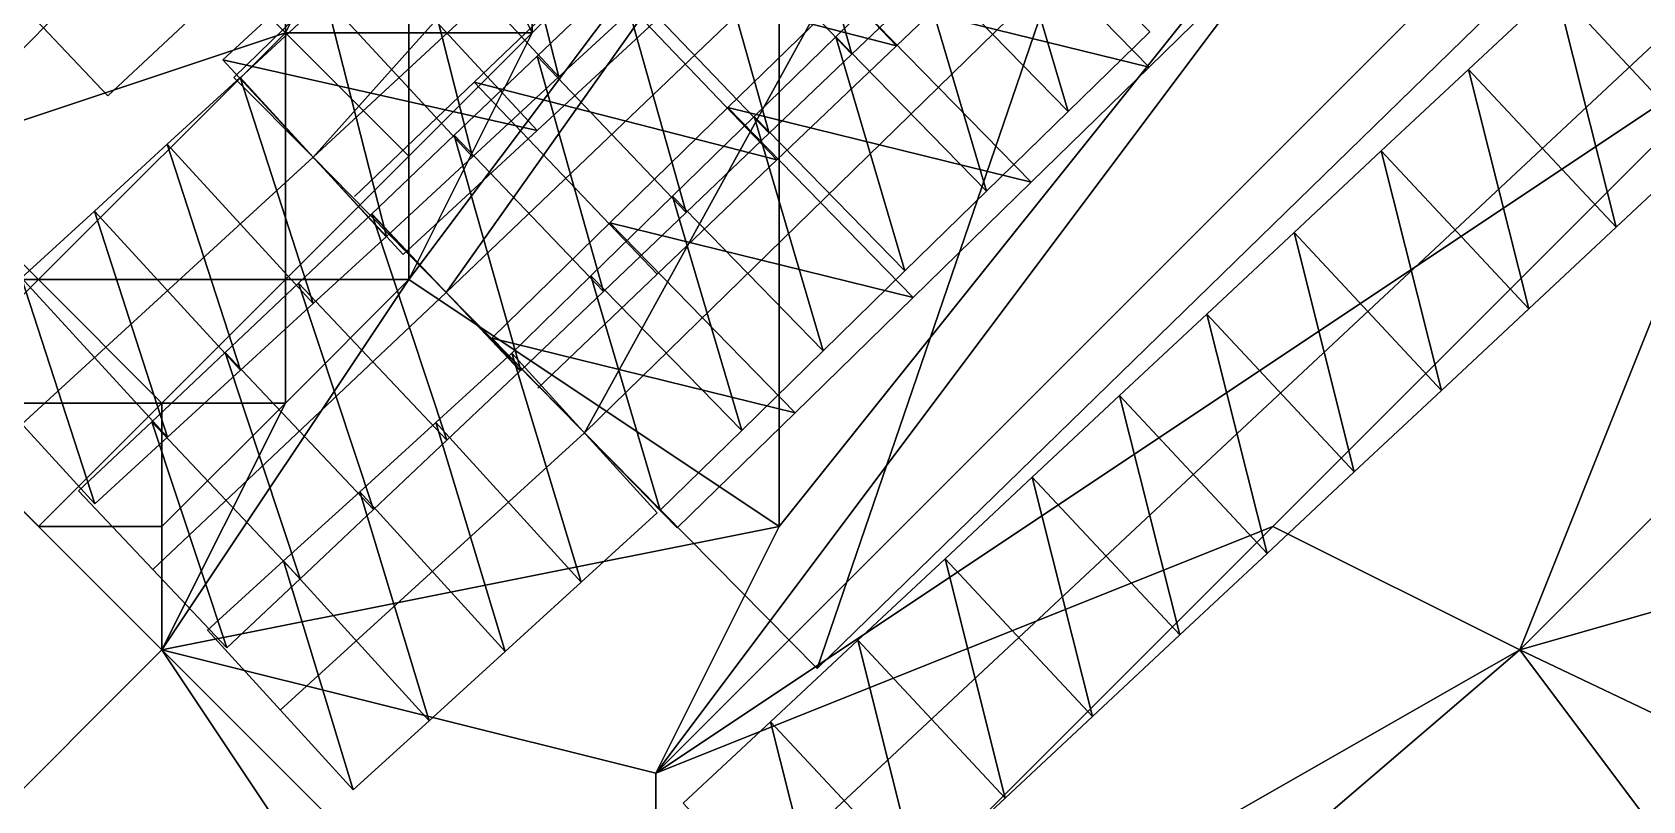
# Model space of a CAD drawing. Header units: metres. Extents: x -1103 to 901, y -902 to 905.
# Drawn here: x -1088.1 to -1062.01, y -532.44 to -519.99 of the extents above; entities that cross this region are included whole.
import ezdxf

# ---------------------------------------------------------------- set-up
doc = ezdxf.new("R2010")
doc.units = ezdxf.units.M
for name, color, linetype in [('OSM_BUILDING_FOOTPRINTS', 7, 'CONTINUOUS'), ('OSM_BUILDING_ROOFS', 1, 'CONTINUOUS'), ('OSM_BUILDING_WALLS', 8, 'CONTINUOUS'), ('OSM_RAIL_AXES', 6, 'CONTINUOUS'), ('OSM_RAIL_SURFACE', 7, 'CONTINUOUS'), ('OSM_TERRAIN', 3, 'CONTINUOUS'), ('OSM_TUNNELS', 252, 'CONTINUOUS')]:
    doc.layers.add(name, color=color, linetype=linetype)

msp = doc.modelspace()

# ---------------------------------------------------------------- linework, layer by layer
at = {"layer": 'OSM_BUILDING_FOOTPRINTS'}
for points in [[(-1054.416, -490.72, 14.952), (-1057.069, -487.9, 14.952), (-1059.025, -485.843, 14.952), (-1062.142, -482.548, 14.952), (-1064.729, -479.805, 14.952), (-1067.139, -477.262, 14.952), (-1071.184, -472.982, 14.952), (-1078.336, -465.418, 14.952), (-1100, -485.639, 14.952), (-1100, -507.15, 14.952), (-1099.547, -507.63, 14.952), (-1096.806, -510.528, 14.952), (-1094.584, -512.883, 14.952), (-1091.168, -516.488, 14.952), (-1089.488, -518.269, 14.952), (-1086.88, -521.022, 14.952)], [(-1084.835, -520.724, 13.126), (-1065.756, -502.144, 13.126), (-1063.999, -503.914, 13.126), (-1056.305, -511.721, 13.126), (-1075.384, -530.301, 13.126), (-1079.153, -526.485, 13.126), (-1081.397, -524.207, 13.126), (-1083.552, -522.018, 13.126), (-1084.835, -520.724, 13.126)]]:
    msp.add_polyline3d(points, close=True, dxfattribs=at)
at = {"layer": 'OSM_BUILDING_ROOFS'}
for points in [[(-1089.488, -518.269, 20.152), (-1086.88, -521.022, 20.152), (-1054.416, -490.72, 20.152)], [(-1065.756, -502.144, 18.326), (-1084.835, -520.724, 18.326), (-1083.552, -522.018, 18.326)], [(-1065.756, -502.144, 18.326), (-1083.552, -522.018, 18.326), (-1081.397, -524.207, 18.326)], [(-1065.756, -502.144, 18.326), (-1081.397, -524.207, 18.326), (-1079.153, -526.485, 18.326)], [(-1065.756, -502.144, 18.326), (-1079.153, -526.485, 18.326), (-1075.384, -530.301, 18.326)], [(-1065.756, -502.144, 18.326), (-1075.384, -530.301, 18.326), (-1056.305, -511.721, 18.326)]]:
    msp.add_3dface(points, dxfattribs=at)
at = {"layer": 'OSM_BUILDING_WALLS'}
for points in [[(-1086.88, -521.022, 14.952), (-1054.416, -490.72, 14.952), (-1054.416, -490.72, 20.152)], [(-1086.88, -521.022, 14.952), (-1054.416, -490.72, 20.152), (-1086.88, -521.022, 20.152)], [(-1065.756, -502.144, 13.126), (-1084.835, -520.724, 13.126), (-1084.835, -520.724, 18.326)], [(-1065.756, -502.144, 13.126), (-1084.835, -520.724, 18.326), (-1065.756, -502.144, 18.326)], [(-1075.384, -530.301, 13.126), (-1056.305, -511.721, 13.126), (-1056.305, -511.721, 18.326)], [(-1075.384, -530.301, 13.126), (-1056.305, -511.721, 18.326), (-1075.384, -530.301, 18.326)], [(-1089.488, -518.269, 14.952), (-1086.88, -521.022, 14.952), (-1086.88, -521.022, 20.152)], [(-1089.488, -518.269, 14.952), (-1086.88, -521.022, 20.152), (-1089.488, -518.269, 20.152)], [(-1084.835, -520.724, 13.126), (-1083.552, -522.018, 13.126), (-1083.552, -522.018, 18.326)], [(-1084.835, -520.724, 13.126), (-1083.552, -522.018, 18.326), (-1084.835, -520.724, 18.326)], [(-1083.552, -522.018, 13.126), (-1081.397, -524.207, 13.126), (-1081.397, -524.207, 18.326)], [(-1083.552, -522.018, 13.126), (-1081.397, -524.207, 18.326), (-1083.552, -522.018, 18.326)], [(-1081.397, -524.207, 13.126), (-1079.153, -526.485, 13.126), (-1079.153, -526.485, 18.326)], [(-1081.397, -524.207, 13.126), (-1079.153, -526.485, 18.326), (-1081.397, -524.207, 18.326)], [(-1079.153, -526.485, 13.126), (-1075.384, -530.301, 13.126), (-1075.384, -530.301, 18.326)], [(-1079.153, -526.485, 13.126), (-1075.384, -530.301, 18.326), (-1079.153, -526.485, 18.326)]]:
    msp.add_3dface(points, dxfattribs=at)
at = {"layer": 'OSM_RAIL_AXES'}
for points in [[(-1079.186, -536.405, 14.989), (-1050.911, -509.985, 15.122), (-1041.129, -497.322, 15.115), (-1035.746, -486.772, 15.156), (-1028.528, -470.515, 15.062), (-1013.784, -437.68, 15.751)], [(-1083.552, -522.018, 15.833), (-1063.999, -503.914, 15.865)], [(-1081.397, -524.207, 15.574), (-1063.955, -507.552, 15.606)], [(-1079.153, -526.485, 15.333), (-1061.954, -509.686, 15.354)], [(-1088.272, -526.342, 16.131), (-1083.552, -522.018, 16.283)], [(-1086.15, -528.697, 15.567), (-1081.397, -524.207, 15.534)], [(-1084.083, -530.975, 15.39), (-1079.153, -526.485, 15.52)]]:
    msp.add_polyline3d(points, dxfattribs=at)
at = {"layer": 'OSM_RAIL_SURFACE'}
for points in [[(-1074.821, -520.348, 15.705), (-1075.897, -516.536, 15.707), (-1077.239, -517.817, 15.705)], [(-1074.821, -520.348, 15.705), (-1073.48, -519.067, 15.707), (-1075.897, -516.536, 15.707)], [(-1079.57, -520.715, 15.96), (-1080.551, -516.854, 15.965), (-1081.948, -518.147, 15.96)], [(-1079.57, -520.715, 15.96), (-1078.173, -519.422, 15.965), (-1080.551, -516.854, 15.965)], [(-1071.315, -521.276, 15.458), (-1072.438, -517.48, 15.46), (-1073.761, -518.772, 15.458)], [(-1071.315, -521.276, 15.458), (-1069.992, -519.984, 15.46), (-1072.438, -517.48, 15.46)], [(-1076.163, -521.629, 15.702), (-1077.239, -517.817, 15.705), (-1078.58, -519.098, 15.702)], [(-1076.163, -521.629, 15.702), (-1074.821, -520.348, 15.705), (-1077.239, -517.817, 15.705)], [(-1061.026, -521.832, 15.173), (-1062.002, -517.953, 15.245), (-1063.416, -519.274, 15.237)], [(-1080.967, -522.009, 15.956), (-1081.948, -518.147, 15.96), (-1083.345, -519.44, 15.956)], [(-1080.967, -522.009, 15.956), (-1079.57, -520.715, 15.96), (-1081.948, -518.147, 15.96)], [(-1072.638, -522.568, 15.456), (-1073.761, -518.772, 15.458), (-1075.084, -520.065, 15.456)], [(-1072.638, -522.568, 15.456), (-1071.315, -521.276, 15.458), (-1073.761, -518.772, 15.458)], [(-1077.505, -522.911, 15.699), (-1078.58, -519.098, 15.702), (-1079.922, -520.379, 15.699)], [(-1077.505, -522.911, 15.699), (-1076.163, -521.629, 15.702), (-1078.58, -519.098, 15.702)], [(-1062.44, -523.153, 15.187), (-1063.416, -519.274, 15.237), (-1064.83, -520.595, 15.229)], [(-1062.44, -523.153, 15.187), (-1061.026, -521.832, 15.173), (-1063.416, -519.274, 15.237)], [(-1082.363, -523.302, 15.953), (-1083.345, -519.44, 15.956), (-1084.741, -520.734, 15.953)], [(-1082.363, -523.302, 15.953), (-1080.967, -522.009, 15.956), (-1083.345, -519.44, 15.956)], [(-1073.961, -523.861, 15.455), (-1075.084, -520.065, 15.456), (-1076.407, -521.357, 15.455)], [(-1073.961, -523.861, 15.455), (-1072.638, -522.568, 15.456), (-1075.084, -520.065, 15.456)], [(-1078.847, -524.192, 15.696), (-1079.922, -520.379, 15.699), (-1081.264, -521.66, 15.696)], [(-1078.847, -524.192, 15.696), (-1077.505, -522.911, 15.699), (-1079.922, -520.379, 15.699)], [(-1063.854, -524.474, 15.2), (-1064.83, -520.595, 15.229), (-1066.243, -521.916, 15.221)], [(-1063.854, -524.474, 15.2), (-1062.44, -523.153, 15.187), (-1064.83, -520.595, 15.229)], [(-1083.55, -524.389, 16.018), (-1084.735, -520.727, 16.491), (-1085.914, -521.808, 16.449)], [(-1083.55, -524.389, 16.018), (-1082.37, -523.308, 16.023), (-1084.735, -520.727, 16.491)], [(-1075.284, -525.153, 15.454), (-1076.407, -521.357, 15.455), (-1077.73, -522.649, 15.454)], [(-1075.284, -525.153, 15.454), (-1073.961, -523.861, 15.455), (-1076.407, -521.357, 15.455)], [(-1080.188, -525.473, 15.694), (-1081.264, -521.66, 15.696), (-1082.605, -522.942, 15.694)], [(-1080.188, -525.473, 15.694), (-1078.847, -524.192, 15.696), (-1081.264, -521.66, 15.696)], [(-1084.73, -525.47, 16.049), (-1085.914, -521.808, 16.449), (-1087.094, -522.889, 16.408)], [(-1084.73, -525.47, 16.049), (-1083.55, -524.389, 16.018), (-1085.914, -521.808, 16.449)], [(-1065.268, -525.795, 15.214), (-1066.243, -521.916, 15.221), (-1067.657, -523.237, 15.213)], [(-1065.268, -525.795, 15.214), (-1063.854, -524.474, 15.2), (-1066.243, -521.916, 15.221)], [(-1076.607, -526.445, 15.453), (-1077.73, -522.649, 15.454), (-1079.053, -523.941, 15.453)], [(-1076.607, -526.445, 15.453), (-1075.284, -525.153, 15.454), (-1077.73, -522.649, 15.454)], [(-1085.91, -526.551, 16.078), (-1087.094, -522.889, 16.408), (-1088.274, -523.97, 16.293)], [(-1085.91, -526.551, 16.078), (-1084.73, -525.47, 16.049), (-1087.094, -522.889, 16.408)], [(-1081.383, -526.602, 15.643), (-1082.599, -522.935, 16.232), (-1083.787, -524.058, 16.197)], [(-1081.383, -526.602, 15.643), (-1080.195, -525.479, 15.644), (-1082.599, -522.935, 16.232)], [(-1066.681, -527.116, 15.228), (-1067.657, -523.237, 15.213), (-1069.071, -524.558, 15.204)], [(-1066.681, -527.116, 15.228), (-1065.268, -525.795, 15.214), (-1067.657, -523.237, 15.213)], [(-1087.09, -527.632, 16.083), (-1088.274, -523.97, 16.293), (-1089.454, -525.051, 16.245)], [(-1087.09, -527.632, 16.083), (-1085.91, -526.551, 16.078), (-1088.274, -523.97, 16.293)], [(-1077.93, -527.737, 15.453), (-1079.053, -523.941, 15.453), (-1080.376, -525.233, 15.453)], [(-1077.93, -527.737, 15.453), (-1076.607, -526.445, 15.453), (-1079.053, -523.941, 15.453)], [(-1082.572, -527.724, 15.641), (-1083.787, -524.058, 16.197), (-1084.975, -525.18, 16.218)], [(-1082.572, -527.724, 15.641), (-1081.383, -526.602, 15.643), (-1083.787, -524.058, 16.197)], [(-1068.095, -528.437, 15.232), (-1069.071, -524.558, 15.204), (-1070.485, -525.879, 15.196)], [(-1068.095, -528.437, 15.232), (-1066.681, -527.116, 15.228), (-1069.071, -524.558, 15.204)], [(-1083.76, -528.847, 15.64), (-1084.975, -525.18, 16.218), (-1086.163, -526.303, 16.234)], [(-1083.76, -528.847, 15.64), (-1082.572, -527.724, 15.641), (-1084.975, -525.18, 16.218)], [(-1079.207, -528.902, 15.598), (-1080.331, -525.192, 15.645), (-1081.564, -526.314, 15.644)], [(-1079.207, -528.902, 15.598), (-1077.975, -527.779, 15.634), (-1080.331, -525.192, 15.645)], [(-1069.509, -529.758, 15.206), (-1070.485, -525.879, 15.196), (-1071.898, -527.201, 15.188)], [(-1069.509, -529.758, 15.206), (-1068.095, -528.437, 15.232), (-1070.485, -525.879, 15.196)], [(-1084.948, -529.969, 15.615), (-1086.163, -526.303, 16.234), (-1087.352, -527.425, 16.227)], [(-1084.948, -529.969, 15.615), (-1083.76, -528.847, 15.64), (-1086.163, -526.303, 16.234)], [(-1080.439, -530.024, 15.482), (-1081.564, -526.314, 15.644), (-1082.796, -527.437, 15.643)], [(-1080.439, -530.024, 15.482), (-1079.207, -528.902, 15.598), (-1081.564, -526.314, 15.644)], [(-1070.922, -531.079, 15.181), (-1071.898, -527.201, 15.188), (-1073.312, -528.522, 15.18)], [(-1070.922, -531.079, 15.181), (-1069.509, -529.758, 15.206), (-1071.898, -527.201, 15.188)], [(-1081.672, -531.147, 15.372), (-1082.796, -527.437, 15.643), (-1084.029, -528.559, 15.641)], [(-1081.672, -531.147, 15.372), (-1080.439, -530.024, 15.482), (-1082.796, -527.437, 15.643)], [(-1082.904, -532.269, 15.414), (-1084.029, -528.559, 15.641), (-1085.261, -529.682, 15.64)], [(-1082.904, -532.269, 15.414), (-1081.672, -531.147, 15.372), (-1084.029, -528.559, 15.641)], [(-1072.336, -532.4, 15.155), (-1073.312, -528.522, 15.18), (-1074.726, -529.843, 15.173)], [(-1072.336, -532.4, 15.155), (-1070.922, -531.079, 15.181), (-1073.312, -528.522, 15.18)], [(-1073.75, -533.721, 15.126), (-1074.726, -529.843, 15.173), (-1076.139, -531.164, 15.171)], [(-1073.75, -533.721, 15.126), (-1072.336, -532.4, 15.155), (-1074.726, -529.843, 15.173)], [(-1075.164, -535.042, 15.088), (-1076.139, -531.164, 15.171), (-1077.553, -532.485, 15.138)], [(-1075.164, -535.042, 15.088), (-1073.75, -533.721, 15.126), (-1076.139, -531.164, 15.171)]]:
    msp.add_3dface(points, dxfattribs=at)
at = {"layer": 'OSM_TERRAIN'}
for points in [[(-1078, -532, 15.028), (-1060, -520, 15.161), (-1048, -502, 15.187)], [(-1078, -532, 15.028), (-1048, -502, 15.187), (-1060, -508, 15.579)], [(-1076, -528, 15.51), (-1078, -532, 15.028), (-1060, -508, 15.579)], [(-1076, -528, 15.51), (-1060, -508, 15.579), (-1076, -516, 15.765)], [(-1064, -530, 14.353), (-1048, -514, 14.992), (-1060, -520, 15.161)], [(-1064, -530, 14.353), (-1022, -518, 14.934), (-1048, -514, 14.992)], [(-1084, -520, 16.415), (-1082, -520, 16.367), (-1082, -516, 18.582)], [(-1084, -520, 16.415), (-1082, -516, 18.582), (-1084, -518, 18.036)], [(-1082, -520, 16.367), (-1080, -520, 15.763), (-1082, -516, 18.582)], [(-1080, -520, 15.763), (-1082, -524, 15.532), (-1076, -516, 15.765)], [(-1082, -524, 15.532), (-1076, -528, 15.51), (-1076, -516, 15.765)], [(-1082, -516, 18.582), (-1080, -520, 15.763), (-1080, -516, 17.814)], [(-1080, -520, 15.763), (-1076, -516, 15.765), (-1080, -516, 17.814)], [(-1094, -522, 17.518), (-1088, -518, 17.518), (-1096, -518, 17.65)], [(-1094, -522, 17.518), (-1090, -522, 17.372), (-1088, -518, 17.518)], [(-1084, -520, 16.415), (-1086, -518, 18.138), (-1090, -522, 17.372)], [(-1090, -522, 17.372), (-1086, -518, 18.138), (-1088, -518, 17.518)], [(-1084, -520, 16.415), (-1084, -518, 18.036), (-1086, -518, 18.138)], [(-1064, -530, 14.353), (-1022, -550, 13.184), (-1022, -518, 14.934)], [(-1088, -524, 16.162), (-1084, -520, 16.415), (-1090, -522, 17.372)], [(-1088, -524, 16.162), (-1084, -524, 16.162), (-1084, -520, 16.415)], [(-1084, -524, 16.162), (-1082, -522, 16.267), (-1084, -520, 16.415)], [(-1082, -522, 16.267), (-1082, -520, 16.367), (-1084, -520, 16.415)], [(-1082, -522, 16.267), (-1082, -524, 15.532), (-1080, -520, 15.763)], [(-1082, -522, 16.267), (-1080, -520, 15.763), (-1082, -520, 16.367)], [(-1068, -528, 15.168), (-1060, -520, 15.161), (-1078, -532, 15.028)], [(-1068, -528, 15.168), (-1064, -530, 14.353), (-1060, -520, 15.161)], [(-1090, -524, 16.103), (-1088, -524, 16.162), (-1090, -522, 17.372)], [(-1084, -524, 16.162), (-1082, -524, 15.532), (-1082, -522, 16.267)], [(-1090, -526, 16.114), (-1086, -526, 16.162), (-1088, -524, 16.162)], [(-1090, -526, 16.114), (-1088, -524, 16.162), (-1090, -524, 16.103)], [(-1086, -526, 16.162), (-1084, -524, 16.162), (-1088, -524, 16.162)], [(-1086, -530, 15.52), (-1082, -524, 15.532), (-1084, -526, 15.532)], [(-1086, -530, 15.52), (-1076, -528, 15.51), (-1082, -524, 15.532)], [(-1086, -526, 16.162), (-1084, -526, 15.532), (-1084, -524, 16.162)], [(-1084, -526, 15.532), (-1082, -524, 15.532), (-1084, -524, 16.162)], [(-1092, -536, 14.79), (-1086, -530, 15.52), (-1090, -526, 16.114)], [(-1090, -526, 16.114), (-1086, -530, 15.52), (-1088, -528, 16.115)], [(-1088, -528, 16.115), (-1086, -526, 16.162), (-1090, -526, 16.114)], [(-1088, -528, 16.115), (-1086, -528, 15.524), (-1086, -526, 16.162)], [(-1086, -530, 15.52), (-1084, -526, 15.532), (-1086, -528, 15.524)], [(-1086, -528, 15.524), (-1084, -526, 15.532), (-1086, -526, 16.162)], [(-1086, -530, 15.52), (-1086, -528, 15.524), (-1088, -528, 16.115)], [(-1086, -530, 15.52), (-1078, -532, 15.028), (-1076, -528, 15.51)], [(-1078, -538, 14.885), (-1064, -530, 14.353), (-1068, -528, 15.168)], [(-1078, -538, 14.885), (-1068, -528, 15.168), (-1078, -532, 15.028)], [(-1078, -542, 14.506), (-1086, -530, 15.52), (-1092, -536, 14.79)], [(-1078, -542, 14.506), (-1078, -538, 14.885), (-1086, -530, 15.52)], [(-1078, -538, 14.885), (-1078, -532, 15.028), (-1086, -530, 15.52)], [(-1046, -554, 13.914), (-1064, -530, 14.353), (-1078, -542, 14.506)], [(-1078, -542, 14.506), (-1064, -530, 14.353), (-1078, -538, 14.885)], [(-1046, -554, 13.914), (-1022, -550, 13.184), (-1064, -530, 14.353)]]:
    msp.add_3dface(points, dxfattribs=at)
at = {"layer": 'OSM_TUNNELS'}
for points in [[(-1079.006, -518.951, 21.781), (-1077.068, -517.101, 21.786), (-1074.098, -520.211, 21.786)], [(-1079.006, -518.951, 22.481), (-1074.098, -520.211, 22.486), (-1077.068, -517.101, 22.486)], [(-1077.068, -517.101, 21.786), (-1072.16, -518.36, 21.789), (-1074.098, -520.211, 21.786)], [(-1077.068, -517.101, 22.486), (-1074.098, -520.211, 22.486), (-1072.16, -518.36, 22.489)], [(-1074.922, -519.348, 21.537), (-1073.011, -517.481, 21.539), (-1070.007, -520.557, 21.539)], [(-1074.922, -519.348, 22.237), (-1070.007, -520.557, 22.239), (-1073.011, -517.481, 22.239)], [(-1073.011, -517.481, 21.539), (-1068.096, -518.691, 21.544), (-1070.007, -520.557, 21.539)], [(-1073.011, -517.481, 22.239), (-1070.007, -520.557, 22.239), (-1068.096, -518.691, 22.244)], [(-1085.013, -520.44, 15.533), (-1085.013, -520.44, 16.592), (-1082.84, -518.428, 17.307)], [(-1085.013, -520.44, 15.533), (-1082.84, -518.428, 17.307), (-1082.84, -518.428, 15.539)], [(-1085.013, -520.44, 15.533), (-1082.84, -518.428, 15.539), (-1082.84, -518.428, 17.307)], [(-1085.013, -520.44, 15.533), (-1082.84, -518.428, 17.307), (-1085.013, -520.44, 16.592)], [(-1085.013, -520.44, 22.033), (-1082.84, -518.428, 22.039), (-1079.919, -521.584, 22.039)], [(-1085.013, -520.44, 22.733), (-1079.919, -521.584, 22.739), (-1082.84, -518.428, 22.739)], [(-1082.84, -518.428, 22.039), (-1077.746, -519.572, 22.045), (-1079.919, -521.584, 22.039)], [(-1082.84, -518.428, 22.739), (-1079.919, -521.584, 22.739), (-1077.746, -519.572, 22.745)], [(-1074.098, -520.211, 15.286), (-1072.16, -518.36, 15.289), (-1072.16, -518.36, 15.68)], [(-1074.098, -520.211, 15.286), (-1072.16, -518.36, 15.68), (-1074.098, -520.211, 15.684)], [(-1074.098, -520.211, 15.286), (-1074.098, -520.211, 15.684), (-1072.16, -518.36, 15.68)], [(-1074.098, -520.211, 15.286), (-1072.16, -518.36, 15.68), (-1072.16, -518.36, 15.289)], [(-1070.007, -520.557, 15.039), (-1068.096, -518.691, 15.044), (-1068.096, -518.691, 15.414)], [(-1070.007, -520.557, 15.039), (-1068.096, -518.691, 15.414), (-1070.007, -520.557, 15.571)], [(-1070.007, -520.557, 15.039), (-1070.007, -520.557, 15.571), (-1068.096, -518.691, 15.414)], [(-1070.007, -520.557, 15.039), (-1068.096, -518.691, 15.414), (-1068.096, -518.691, 15.044)], [(-1080.944, -520.802, 15.277), (-1080.944, -520.802, 16.058), (-1079.006, -518.951, 15.841)], [(-1080.944, -520.802, 15.277), (-1079.006, -518.951, 15.841), (-1079.006, -518.951, 15.281)], [(-1080.944, -520.802, 15.277), (-1079.006, -518.951, 15.281), (-1079.006, -518.951, 15.841)], [(-1080.944, -520.802, 15.277), (-1079.006, -518.951, 15.841), (-1080.944, -520.802, 16.058)], [(-1080.944, -520.802, 21.777), (-1079.006, -518.951, 21.781), (-1076.036, -522.061, 21.781)], [(-1080.944, -520.802, 22.477), (-1076.036, -522.061, 22.481), (-1079.006, -518.951, 22.481)], [(-1079.006, -518.951, 21.781), (-1074.098, -520.211, 21.786), (-1076.036, -522.061, 21.781)], [(-1079.006, -518.951, 22.481), (-1076.036, -522.061, 22.481), (-1074.098, -520.211, 22.486)], [(-1076.833, -521.214, 15.035), (-1076.833, -521.214, 15.696), (-1074.922, -519.348, 15.72)], [(-1076.833, -521.214, 15.035), (-1074.922, -519.348, 15.72), (-1074.922, -519.348, 15.037)], [(-1076.833, -521.214, 15.035), (-1074.922, -519.348, 15.037), (-1074.922, -519.348, 15.72)], [(-1076.833, -521.214, 15.035), (-1074.922, -519.348, 15.72), (-1076.833, -521.214, 15.696)], [(-1076.833, -521.214, 21.535), (-1074.922, -519.348, 21.537), (-1071.918, -522.424, 21.537)], [(-1076.833, -521.214, 22.235), (-1071.918, -522.424, 22.237), (-1074.922, -519.348, 22.237)], [(-1074.922, -519.348, 21.537), (-1070.007, -520.557, 21.539), (-1071.918, -522.424, 21.537)], [(-1074.922, -519.348, 22.237), (-1071.918, -522.424, 22.237), (-1070.007, -520.557, 22.239)], [(-1076.036, -522.061, 15.281), (-1074.098, -520.211, 15.286), (-1074.098, -520.211, 15.684)], [(-1076.036, -522.061, 15.281), (-1074.098, -520.211, 15.684), (-1076.036, -522.061, 15.686)], [(-1076.036, -522.061, 15.281), (-1076.036, -522.061, 15.686), (-1074.098, -520.211, 15.684)], [(-1076.036, -522.061, 15.281), (-1074.098, -520.211, 15.684), (-1074.098, -520.211, 15.286)], [(-1085.013, -520.44, 22.033), (-1079.919, -521.584, 22.039), (-1082.092, -523.595, 22.033)], [(-1085.013, -520.44, 22.733), (-1082.092, -523.595, 22.733), (-1079.919, -521.584, 22.739)], [(-1071.918, -522.424, 15.037), (-1070.007, -520.557, 15.039), (-1070.007, -520.557, 15.571)], [(-1071.918, -522.424, 15.037), (-1070.007, -520.557, 15.571), (-1071.918, -522.424, 15.588)], [(-1071.918, -522.424, 15.037), (-1071.918, -522.424, 15.588), (-1070.007, -520.557, 15.571)], [(-1071.918, -522.424, 15.037), (-1070.007, -520.557, 15.571), (-1070.007, -520.557, 15.039)], [(-1082.882, -522.652, 15.274), (-1082.882, -522.652, 16.285), (-1080.944, -520.802, 16.058)], [(-1082.882, -522.652, 15.274), (-1080.944, -520.802, 16.058), (-1080.944, -520.802, 15.277)], [(-1082.882, -522.652, 15.274), (-1080.944, -520.802, 15.277), (-1080.944, -520.802, 16.058)], [(-1082.882, -522.652, 15.274), (-1080.944, -520.802, 16.058), (-1082.882, -522.652, 16.285)], [(-1080.944, -520.802, 21.777), (-1076.036, -522.061, 21.781), (-1077.974, -523.912, 21.777)], [(-1080.944, -520.802, 22.477), (-1077.974, -523.912, 22.477), (-1076.036, -522.061, 22.481)], [(-1078.744, -523.081, 15.033), (-1078.744, -523.081, 15.636), (-1076.833, -521.214, 15.696)], [(-1078.744, -523.081, 15.033), (-1076.833, -521.214, 15.696), (-1076.833, -521.214, 15.035)], [(-1078.744, -523.081, 15.033), (-1076.833, -521.214, 15.035), (-1076.833, -521.214, 15.696)], [(-1078.744, -523.081, 15.033), (-1076.833, -521.214, 15.696), (-1078.744, -523.081, 15.636)], [(-1078.744, -523.081, 21.533), (-1076.833, -521.214, 21.535), (-1073.829, -524.29, 21.535)], [(-1078.744, -523.081, 22.233), (-1073.829, -524.29, 22.235), (-1076.833, -521.214, 22.235)], [(-1076.833, -521.214, 21.535), (-1071.918, -522.424, 21.537), (-1073.829, -524.29, 21.535)], [(-1076.833, -521.214, 22.235), (-1073.829, -524.29, 22.235), (-1071.918, -522.424, 22.237)], [(-1077.974, -523.912, 15.277), (-1076.036, -522.061, 15.281), (-1076.036, -522.061, 15.686)], [(-1077.974, -523.912, 15.277), (-1076.036, -522.061, 15.686), (-1077.974, -523.912, 15.626)], [(-1077.974, -523.912, 15.277), (-1077.974, -523.912, 15.626), (-1076.036, -522.061, 15.686)], [(-1077.974, -523.912, 15.277), (-1076.036, -522.061, 15.686), (-1076.036, -522.061, 15.281)], [(-1073.829, -524.29, 15.035), (-1071.918, -522.424, 15.037), (-1071.918, -522.424, 15.588)], [(-1073.829, -524.29, 15.035), (-1071.918, -522.424, 15.588), (-1073.829, -524.29, 15.591)], [(-1073.829, -524.29, 15.035), (-1073.829, -524.29, 15.591), (-1071.918, -522.424, 15.588)], [(-1073.829, -524.29, 15.035), (-1071.918, -522.424, 15.588), (-1071.918, -522.424, 15.037)], [(-1080.655, -524.947, 15.033), (-1080.655, -524.947, 15.577), (-1078.744, -523.081, 15.636)], [(-1080.655, -524.947, 15.033), (-1078.744, -523.081, 15.636), (-1078.744, -523.081, 15.033)], [(-1080.655, -524.947, 15.033), (-1078.744, -523.081, 15.033), (-1078.744, -523.081, 15.636)], [(-1080.655, -524.947, 15.033), (-1078.744, -523.081, 15.636), (-1080.655, -524.947, 15.577)], [(-1080.655, -524.947, 21.533), (-1078.744, -523.081, 21.533), (-1075.74, -526.157, 21.533)], [(-1080.655, -524.947, 22.233), (-1075.74, -526.157, 22.233), (-1078.744, -523.081, 22.233)], [(-1078.744, -523.081, 21.533), (-1073.829, -524.29, 21.535), (-1075.74, -526.157, 21.533)], [(-1078.744, -523.081, 22.233), (-1075.74, -526.157, 22.233), (-1073.829, -524.29, 22.235)], [(-1079.912, -525.762, 15.274), (-1077.974, -523.912, 15.277), (-1077.974, -523.912, 15.626)], [(-1079.912, -525.762, 15.274), (-1077.974, -523.912, 15.626), (-1079.912, -525.762, 15.574)], [(-1079.912, -525.762, 15.274), (-1079.912, -525.762, 15.574), (-1077.974, -523.912, 15.626)], [(-1079.912, -525.762, 15.274), (-1077.974, -523.912, 15.626), (-1077.974, -523.912, 15.277)], [(-1075.74, -526.157, 15.033), (-1073.829, -524.29, 15.035), (-1073.829, -524.29, 15.591)], [(-1075.74, -526.157, 15.033), (-1073.829, -524.29, 15.591), (-1075.74, -526.157, 15.594)], [(-1075.74, -526.157, 15.033), (-1075.74, -526.157, 15.594), (-1073.829, -524.29, 15.591)], [(-1075.74, -526.157, 15.033), (-1073.829, -524.29, 15.591), (-1073.829, -524.29, 15.035)], [(-1080.655, -524.947, 21.533), (-1075.74, -526.157, 21.533), (-1077.651, -528.023, 21.533)], [(-1080.655, -524.947, 22.233), (-1077.651, -528.023, 22.233), (-1075.74, -526.157, 22.233)], [(-1077.651, -528.023, 15.033), (-1075.74, -526.157, 15.033), (-1075.74, -526.157, 15.594)], [(-1077.651, -528.023, 15.033), (-1075.74, -526.157, 15.594), (-1077.651, -528.023, 15.563)], [(-1077.651, -528.023, 15.033), (-1077.651, -528.023, 15.563), (-1075.74, -526.157, 15.594)], [(-1077.651, -528.023, 15.033), (-1075.74, -526.157, 15.594), (-1075.74, -526.157, 15.033)]]:
    msp.add_3dface(points, dxfattribs=at)

doc.saveas('drawing.dxf')
